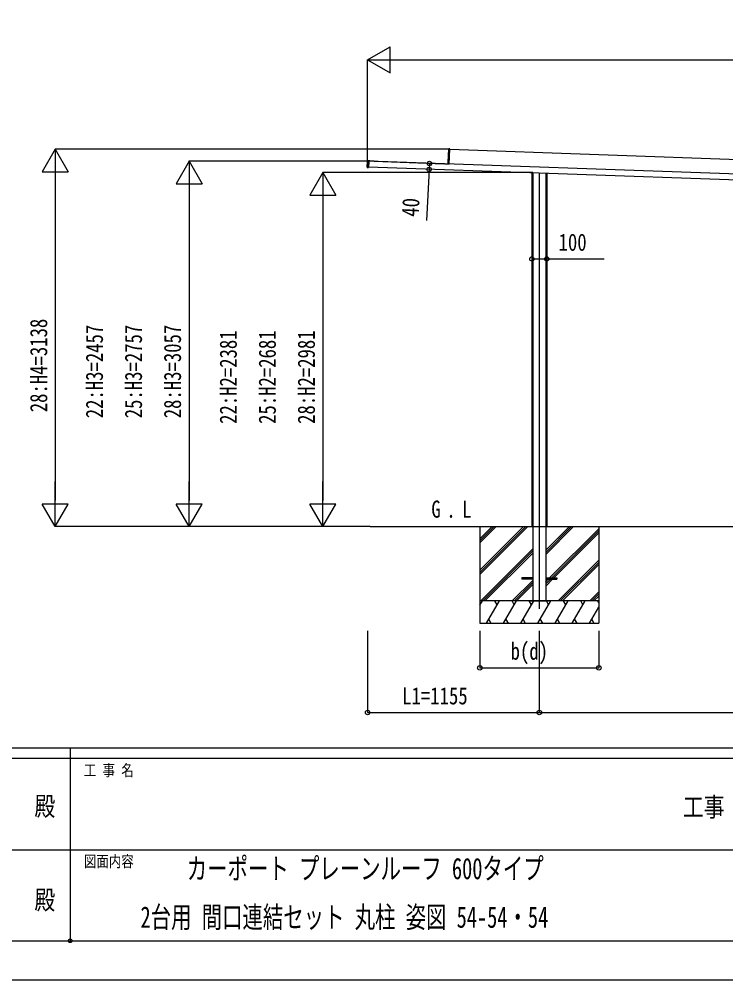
# Model space of a CAD drawing. Units: millimetres, scale not verified. Extents: x -14718 to 14718, y -10395 to 10395.
# Drawn here: x -360 to 4391, y -10395 to -3935 of the extents above; entities that cross this region are included whole.
import ezdxf
from ezdxf.enums import TextEntityAlignment as Align

# ---------------------------------------------------------------- set-up
doc = ezdxf.new("R2010")
doc.units = ezdxf.units.MM
doc.header["$LTSCALE"] = 50
doc.header["$PDMODE"] = 32
doc.header["$PDSIZE"] = 25
for name, color, linetype in [('0-2_USER1', 3, 'Continuous'), ('0-3_YKK_12', 2, 'Continuous'), ('0-4_YKK_A1', 4, 'Continuous'), ('0-5_YKK_D', 6, 'Continuous'), ('0-6_YKK_ZWAK', 7, 'Continuous')]:
    doc.layers.add(name, color=color, linetype=linetype)
doc.styles.add('ＭＳ ゴシック', font='')
doc.styles.get('ＭＳ ゴシック').set_extended_font_data('MS Gothic')

msp = doc.modelspace()

# ---------------------------------------------------------------- linework, layer by layer
at = {"layer": '0-3_YKK_12'}
msp.add_line((3137.57, -4971.89), (3137.57, -7900), dxfattribs=at)
at = {"layer": '0-4_YKK_A1'}
for p, q in [((2529.13, -4807.93), (2525.91, -4900.02)), ((2529.13, -4807.93), (2528.66, -4807.92)), ((2534.66, -4807.79), (2529.13, -4807.93)), ((2529.14, -4807.43), (2534.68, -4807.29)), ((2531.12, -4909.2), (2534.66, -4807.79)), ((2534.59, -4809.99), (7273.71, -4975.48)), ((2534.68, -4807.29), (2534.66, -4807.79)), ((1979.89, -4930.21), (1981.25, -4891.23)), ((1981.59, -4931.3), (1983.02, -4890.25)), ((1983.49, -4890.26), (1982.06, -4931.32)), ((1983.49, -4890.26), (1983.02, -4890.25)), ((1991.03, -4890.06), (1983.49, -4890.26)), ((1997.84, -4888.81), (1984.35, -4888.34)), ((1989.35, -4888.51), (1989.31, -4889.61)), ((1991.03, -4890.06), (1989.57, -4932.04)), ((7385.64, -5079.45), (1991, -4891.06)), ((1997.77, -4890.81), (1997.84, -4888.81)), ((2003.84, -4889.02), (1997.84, -4888.81)), ((2003.77, -4891.02), (2003.84, -4889.02)), ((2013.83, -4889.37), (2003.84, -4889.02)), ((2013.76, -4891.37), (2013.83, -4889.37)), ((2019.76, -4891.58), (2019.83, -4889.58)), ((2026.78, -4892.31), (2026.79, -4892.01)), ((2026.79, -4892.01), (2026.81, -4891.41)), ((2496.12, -4908.7), (2496.13, -4908.4)), ((2496.13, -4908.4), (2496.15, -4907.8)), ((2496.15, -4907.8), (2496.16, -4907.5)), ((2500.12, -4908.84), (2500.14, -4908.14)), ((2531.11, -4909.23), (2500.14, -4908.14)), ((2525.63, -4908.03), (2525.16, -4908.02)), ((2525.91, -4900.02), (2525.44, -4900.01)), ((2525.91, -4900.02), (2525.63, -4908.03)), ((2531.12, -4909.2), (2531.1, -4909.93)), ((1982.06, -4931.32), (1981.59, -4931.3)), ((1989.55, -4932.54), (1982.04, -4931.82)), ((1982.06, -4931.32), (1989.57, -4932.04)), ((1982.78, -4933.31), (1987.78, -4933.49)), ((1987.78, -4933.49), (1987.82, -4932.37)), ((1989.57, -4932.04), (1989.55, -4932.54)), ((7384.25, -5119.43), (1989.6, -4931.04)), ((3087.57, -4970.16), (3087.57, -7347.5)), ((3094.43, -4970.4), (3094.43, -7847.5)), ((3180.71, -4973.38), (3180.71, -7847.5)), ((3187.57, -4973.62), (3187.57, -7347.5)), ((2000.04, -7347.5), (7898.49, -7347.5)), ((2737.57, -7347.5), (2737.57, -7997.5)), ((2737.57, -7641.48), (3031.55, -7347.5)), ((2737.57, -7655.62), (3045.69, -7347.5)), ((2737.57, -7669.76), (3059.83, -7347.5)), ((2737.57, -7429.34), (2819.41, -7347.5)), ((2737.57, -7443.49), (2833.56, -7347.5)), ((2737.57, -7457.63), (2847.7, -7347.5)), ((3180.71, -7534.99), (3368.2, -7347.5)), ((3180.71, -7520.85), (3354.06, -7347.5)), ((3180.71, -7506.71), (3339.92, -7347.5)), ((3206.55, -7693), (3537.57, -7361.98)), ((3537.57, -7347.5), (3537.57, -7997.5)), ((3220.69, -7693), (3537.57, -7376.12)), ((3234.83, -7693), (3537.57, -7390.26)), ((2743.68, -7847.5), (3094.43, -7496.75)), ((2757.82, -7847.5), (3094.43, -7510.89)), ((2771.96, -7847.5), (3094.43, -7525.03)), ((3264.18, -7847.5), (3537.57, -7574.11)), ((3278.32, -7847.5), (3537.57, -7588.25)), ((3292.46, -7847.5), (3537.57, -7602.4)), ((2955.81, -7847.5), (3094.43, -7708.88)), ((2969.95, -7847.5), (3094.43, -7723.02)), ((2984.1, -7847.5), (3094.43, -7737.16)), ((3020.07, -7693), (3020.07, -7702)), ((3094.43, -7693), (3020.07, -7693)), ((3094.43, -7702), (3020.07, -7702)), ((3180.71, -7693), (3255.07, -7693)), ((3180.71, -7747.12), (3225.83, -7702)), ((3180.71, -7718.84), (3197.55, -7702)), ((3180.71, -7732.98), (3211.69, -7702)), ((3180.71, -7702), (3255.07, -7702)), ((3255.07, -7693), (3255.07, -7702)), ((3476.31, -7847.5), (3537.57, -7786.24)), ((3490.45, -7847.5), (3537.57, -7800.38)), ((3504.59, -7847.5), (3537.57, -7814.53)), ((3537.57, -7847.5), (2737.57, -7847.5)), ((2737.57, -7876.44), (2754.28, -7847.5)), ((2739.28, -7873.48), (2737.57, -7870.52)), ((2782.11, -7997.5), (2868.72, -7847.5)), ((2853.72, -7873.48), (2838.71, -7847.5)), ((2897.59, -7997.5), (2984.19, -7847.5)), ((2969.19, -7873.48), (2954.19, -7847.5)), ((3013.06, -7997.5), (3099.66, -7847.5)), ((3084.66, -7873.48), (3069.66, -7847.5)), ((3076.67, -7847.5), (3198.47, -7847.5)), ((3128.53, -7997.5), (3215.13, -7847.5)), ((3200.13, -7873.48), (3185.13, -7847.5)), ((3244, -7997.5), (3330.6, -7847.5)), ((3315.6, -7873.48), (3300.6, -7847.5)), ((3359.47, -7997.5), (3446.07, -7847.5)), ((3431.07, -7873.48), (3416.07, -7847.5)), ((3537.57, -7857.95), (3531.54, -7847.5)), ((3474.94, -7997.5), (3537.57, -7889.02)), ((2737.57, -7997.5), (3537.57, -7997.5)), ((2797.11, -7971.52), (2812.11, -7997.5)), ((2912.58, -7971.52), (2927.58, -7997.5)), ((3028.06, -7971.52), (3043.06, -7997.5)), ((3143.53, -7971.52), (3158.52, -7997.5)), ((3259, -7971.52), (3273.99, -7997.5)), ((3374.47, -7971.52), (3389.46, -7997.5)), ((3489.94, -7971.52), (3504.93, -7997.5))]:
    msp.add_line(p, q, dxfattribs=at)
for points in [[(2525.16, -4908.02), (2525.44, -4900.01), (2528.66, -4807.92)], [(1983.51, -4889.76), (1991.05, -4889.57), (1991.03, -4890.06)], [(2026.32, -4889.8), (2026.25, -4891.8), (1991.02, -4890.57)], [(2026.32, -4889.8), (2019.83, -4889.58), (2013.83, -4889.37)], [(2026.81, -4891.41), (2026.82, -4891.11), (2496.16, -4907.5)], [(2500.14, -4908.14), (2500.16, -4907.64), (2524.84, -4908.51)]]:
    msp.add_lwpolyline(points, dxfattribs=at)
for centre, radius, start, end in [((2529.16, -4807.93), 0.5, 91.5, 178), ((2531.19, -4807.75), 2.07, 171.06854, 184.93146), ((1984.25, -4891.34), 3, 88, 178), ((1983.52, -4890.26), 0.5, 91.5, 178), ((1985.55, -4890.08), 2.07, 171.06854, 184.93146), ((2524.66, -4908), 0.5, 268, 358), ((2524.66, -4907.73), 0.765, 269.05171, 301.0406), ((2524.84, -4908.26), 0.242, 269.80053, 328.78296), ((2527.73, -4893.24), 15.54, 259.3054, 261.87346), ((2525.36, -4910.21), 1.85, 83.82294, 99.58333), ((2522.39, -4908.15), 3.17, 351.51431, 355.97407), ((2524.63, -4908), 1, 337.89786, 358), ((2531.08, -4909.2), 0.046, 321.12762, 0.80407), ((1982.88, -4930.31), 3, 178, 268), ((1982.09, -4931.32), 0.5, 178, 264.5), ((1984.1, -4931.64), 2.07, 171.06854, 184.93146)]:
    msp.add_arc(centre, radius, start, end, dxfattribs=at)
for centre, ratio, start_param in [((2518.04, -4908.77), 0.038227, 0), ((2518.06, -4908.77), 0.061163, 0.0374041)]:
    msp.add_ellipse(centre, major_axis=(13.07, -0.46), ratio=ratio, start_param=start_param, end_param=0.962078, dxfattribs=at)
at = {"layer": '0-5_YKK_D'}
for p, q in [((1982.57, -4209.5), (2134.12, -4122)), ((2134.12, -4297), (2134.12, -4122)), ((1982.57, -4891.02), (1982.57, -4208.5)), ((1982.57, -4209.5), (2134.12, -4297)), ((1982.57, -4209.5), (2285.68, -4209.5)), ((2157.57, -4209.5), (7217.57, -4209.5)), ((-117.43, -4809.5), (-204.93, -4961.05)), ((2529.01, -4809.5), (-118.43, -4809.5)), ((-117.43, -4809.5), (-29.93, -4961.05)), ((-117.43, -4809.5), (-117.43, -5112.61)), ((782.57, -4890.5), (695.07, -5042.05)), ((1983.45, -4890.5), (781.57, -4890.5)), ((782.57, -4890.5), (870.07, -5042.05)), ((782.57, -4890.5), (782.57, -5193.61)), ((-204.93, -4961.05), (-29.93, -4961.05)), ((1682.57, -4966.5), (1595.07, -5118.05)), ((3092.87, -4966.5), (1681.57, -4966.5)), ((1682.57, -4966.5), (1770.07, -5118.05)), ((1682.57, -4966.5), (1682.57, -5269.61)), ((-117.43, -4984.5), (-117.43, -7172.5)), ((695.07, -5042.05), (870.07, -5042.05)), ((782.57, -5065.5), (782.57, -7172.5)), ((1595.07, -5118.05), (1770.07, -5118.05)), ((1682.57, -5141.5), (1682.57, -7172.5)), ((-117.43, -7347.5), (-117.43, -7044.39)), ((782.57, -7347.5), (782.57, -7044.39)), ((1682.57, -7347.5), (1682.57, -7044.39)), ((-117.43, -7347.5), (-204.93, -7195.95)), ((-29.93, -7195.95), (-204.93, -7195.95)), ((-117.43, -7347.5), (-29.93, -7195.95)), ((782.57, -7347.5), (695.07, -7195.95)), ((870.07, -7195.95), (695.07, -7195.95)), ((782.57, -7347.5), (870.07, -7195.95)), ((1682.57, -7347.5), (1595.07, -7195.95)), ((1770.07, -7195.95), (1595.07, -7195.95)), ((1682.57, -7347.5), (1770.07, -7195.95)), ((1965.7, -7347.5), (-118.43, -7347.5)), ((1965.7, -7347.5), (781.57, -7347.5)), ((1999.04, -7347.5), (1681.57, -7347.5)), ((1982.57, -8047.5), (1982.57, -8598.5)), ((2737.57, -8047.5), (2737.57, -8298.5)), ((3137.57, -8047.5), (3137.57, -8598.5)), ((3137.57, -8047.5), (3137.57, -8598.5)), ((3537.57, -8047.5), (3537.57, -8298.5)), ((2737.57, -8297.5), (3537.57, -8297.5)), ((1982.57, -8597.5), (3137.57, -8597.5)), ((3137.57, -8597.5), (7179.57, -8597.5))]:
    msp.add_line(p, q, dxfattribs=at)
for points in [[(2398.3, -4905.29), (2396.38, -4945.25), (2379.85, -5288.65)], [(3087.57, -5547.5), (3187.57, -5547.5), (3572.67, -5547.5)]]:
    msp.add_lwpolyline(points, dxfattribs=at)
for centre in [(2398.3, -4905.29), (2396.38, -4945.25), (3087.57, -5547.5), (3187.57, -5547.5), (2737.57, -8297.5), (3537.57, -8297.5), (1982.57, -8597.5), (3137.57, -8597.5), (3137.57, -8597.5)]:
    msp.add_circle(centre, 14.88, dxfattribs=at)
at = {"layer": '0-6_YKK_ZWAK'}
for p, q in [((13632.57, -8837.5), (-13667.43, -8837.5)), ((-17.43, -8837.5), (-17.43, -10132.5)), ((-17.43, -8907.5), (-4567.43, -8907.5)), ((4532.57, -8907.5), (-17.43, -8907.5)), ((-4541.18, -9520), (-17.43, -9520)), ((-17.43, -9520), (4532.57, -9520)), ((-4567.43, -10132.5), (-17.43, -10132.5)), ((-17.43, -10132.5), (4532.57, -10132.5))]:
    msp.add_line(p, q, dxfattribs=at)
msp.add_lwpolyline([(-14717.5, -10395), (14717.5, -10395), (14717.5, 10395), (-14717.5, 10395)], close=True, dxfattribs=at)
msp.add_point((-17.43, -10132.5), dxfattribs=at)

# ---------------------------------------------------------------- texts
at = {"layer": '0-2_USER1', "style": 'ＭＳ ゴシック'}
for s, height, width, p in [('G', 115.5, 0.8, (2411.45, -7322.19)), ('L', 115.5, 0.8, (2618.32, -7322.19)), ('.', 115.5, 0.8, (2512.25, -7322.19)), ('カーポート プレーンルーフ 600タイプ', 143.7, 0.7, (766.59, -9761.67)), ('2台用 間口連結セット 丸柱 姿図 54-54・54', 143.7, 0.7, (455.61, -10088.33))]:
    msp.add_text(s, height=height, dxfattribs=dict(at, width=width)).set_placement(p, align=Align.BOTTOM_LEFT)
at = {"layer": '0-5_YKK_D', "style": 'ＭＳ ゴシック', "width": 0.8}
for s, rotation, p in [('40', 87.244, (2360.83, -5267.71)), ('28:H4=3138', 90, (-137.43, -6578.3)), ('22:H3=2457', 90, (237.57, -6618.8)), ('25:H3=2757', 90, (500.07, -6618.8)), ('28:H3=3057', 90, (762.57, -6618.8)), ('22:H2=2381', 90, (1137.57, -6656.8)), ('25:H2=2681', 90, (1400.07, -6656.8)), ('28:H2=2981', 90, (1662.57, -6656.8))]:
    msp.add_text(s, height=115.5, rotation=rotation, dxfattribs=at).set_placement(p, align=Align.BOTTOM_LEFT)
for s, p in [('100', (3267.07, -5527.5)), ('b(d)', (2944.37, -8277.5)), ('L1=1155', (2215.67, -8577.5))]:
    msp.add_text(s, height=115.5, dxfattribs=at).set_placement(p, align=Align.BOTTOM_LEFT)
at = {"layer": '0-6_YKK_ZWAK', "style": 'ＭＳ ゴシック', "width": 0.8}
for s, height, p in [('工 事 名', 76.98, (74.44, -9047.5)), ('殿', 128.3, (-257.83, -9330.42)), ('工事', 128.3, (4103.17, -9336.13)), ('図面内容', 76.98, (74.44, -9660)), ('殿', 128.3, (-257.83, -9960.42))]:
    msp.add_text(s, height=height, dxfattribs=at).set_placement(p, align=Align.BOTTOM_LEFT)

doc.saveas('drawing.dxf')
